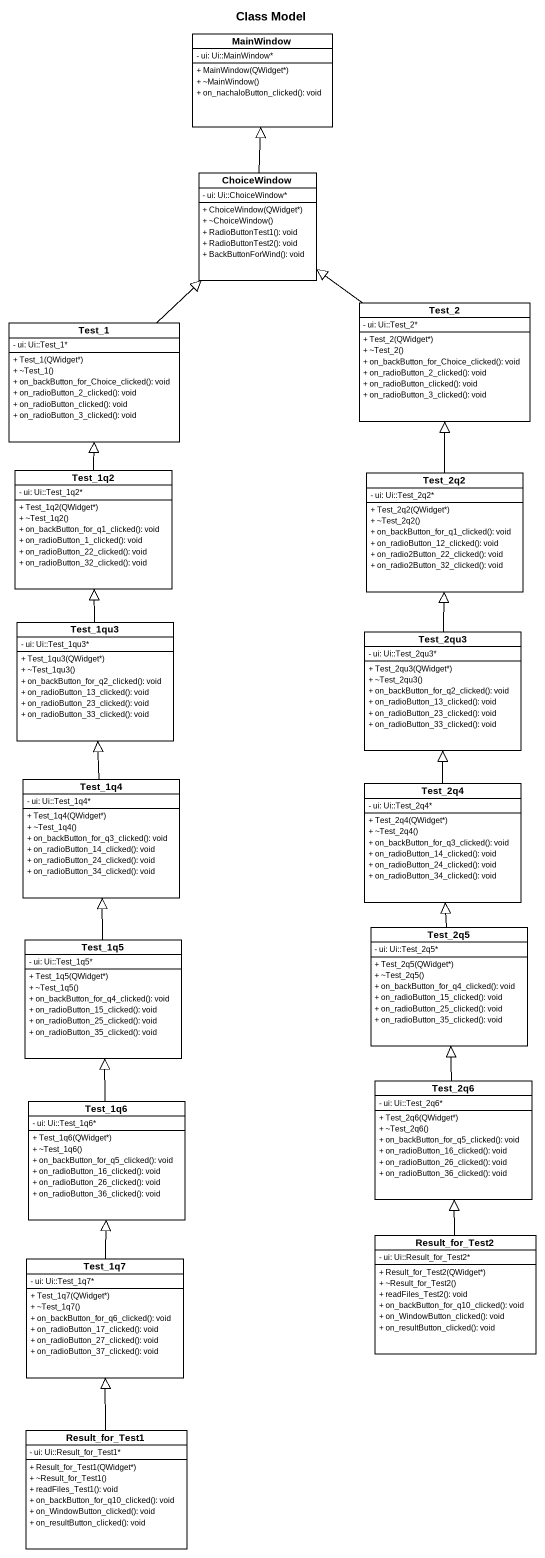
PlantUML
@startuml
title Class Model
hide circle
hide empty members
skinparam classAttributeIconSize 0
class MainWindow {
  - ui: Ui::MainWindow*
  + MainWindow(QWidget*)
  + ~MainWindow()
  + on_nachaloButton_clicked(): void
}
class ChoiceWindow {
  - ui: Ui::ChoiceWindow*
  + ChoiceWindow(QWidget*)
  + ~ChoiceWindow()
  + RadioButtonTest1(): void
  + RadioButtonTest2(): void
  + BackButtonForWind(): void
}
class Test_2 {
  - ui: Ui::Test_2*
  + Test_2(QWidget*)
  + ~Test_2()
  + on_backButton_for_Choice_clicked(): void
  + on_radioButton_2_clicked(): void
  + on_radioButton_clicked(): void
  + on_radioButton_3_clicked(): void
}
class Test_1 {
  - ui: Ui::Test_1*
  + Test_1(QWidget*)
  + ~Test_1()
  + on_backButton_for_Choice_clicked(): void
  + on_radioButton_2_clicked(): void
  + on_radioButton_clicked(): void
  + on_radioButton_3_clicked(): void
}
class Test_1q2 {
  - ui: Ui::Test_1q2*
  + Test_1q2(QWidget*)
  + ~Test_1q2()
  + on_backButton_for_q1_clicked(): void
  + on_radioButton_1_clicked(): void
  + on_radioButton_22_clicked(): void
  + on_radioButton_32_clicked(): void
}
class Test_2q2 {
  - ui: Ui::Test_2q2*
  + Test_2q2(QWidget*)
  + ~Test_2q2()
  + on_backButton_for_q1_clicked(): void
  + on_radioButton_12_clicked(): void
  + on_radio2Button_22_clicked(): void
  + on_radio2Button_32_clicked(): void
}
class Test_1qu3 {
  - ui: Ui::Test_1qu3*
  + Test_1qu3(QWidget*)
  + ~Test_1qu3()
  + on_backButton_for_q2_clicked(): void
  + on_radioButton_13_clicked(): void
  + on_radioButton_23_clicked(): void
  + on_radioButton_33_clicked(): void
}
class Test_2qu3 {
  - ui: Ui::Test_2qu3*
  + Test_2qu3(QWidget*)
  + ~Test_2qu3()
  + on_backButton_for_q2_clicked(): void
  + on_radioButton_13_clicked(): void
  + on_radioButton_23_clicked(): void
  + on_radioButton_33_clicked(): void
}
class Test_1q4 {
  - ui: Ui::Test_1q4*
  + Test_1q4(QWidget*)
  + ~Test_1q4()
  + on_backButton_for_q3_clicked(): void
  + on_radioButton_14_clicked(): void
  + on_radioButton_24_clicked(): void
  + on_radioButton_34_clicked(): void
}
class Test_2q4 {
  - ui: Ui::Test_2q4*
  + Test_2q4(QWidget*)
  + ~Test_2q4()
  + on_backButton_for_q3_clicked(): void
  + on_radioButton_14_clicked(): void
  + on_radioButton_24_clicked(): void
  + on_radioButton_34_clicked(): void
}
class Test_1q5 {
  - ui: Ui::Test_1q5*
  + Test_1q5(QWidget*)
  + ~Test_1q5()
  + on_backButton_for_q4_clicked(): void
  + on_radioButton_15_clicked(): void
  + on_radioButton_25_clicked(): void
  + on_radioButton_35_clicked(): void
}
class Test_2q5 {
  - ui: Ui::Test_2q5*
  + Test_2q5(QWidget*)
  + ~Test_2q5()
  + on_backButton_for_q4_clicked(): void
  + on_radioButton_15_clicked(): void
  + on_radioButton_25_clicked(): void
  + on_radioButton_35_clicked(): void
}
class Test_1q6 {
  - ui: Ui::Test_1q6*
  + Test_1q6(QWidget*)
  + ~Test_1q6()
  + on_backButton_for_q5_clicked(): void
  + on_radioButton_16_clicked(): void
  + on_radioButton_26_clicked(): void
  + on_radioButton_36_clicked(): void
}
class Test_2q6 {
  - ui: Ui::Test_2q6*
  + Test_2q6(QWidget*)
  + ~Test_2q6()
  + on_backButton_for_q5_clicked(): void
  + on_radioButton_16_clicked(): void
  + on_radioButton_26_clicked(): void
  + on_radioButton_36_clicked(): void
}
class Test_1q7 {
  - ui: Ui::Test_1q7*
  + Test_1q7(QWidget*)
  + ~Test_1q7()
  + on_backButton_for_q6_clicked(): void
  + on_radioButton_17_clicked(): void
  + on_radioButton_27_clicked(): void
  + on_radioButton_37_clicked(): void
}
class Result_for_Test2 {
  - ui: Ui::Result_for_Test2*
  + Result_for_Test2(QWidget*)
  + ~Result_for_Test2()
  + readFiles_Test2(): void
  + on_backButton_for_q10_clicked(): void
  + on_WindowButton_clicked(): void
  + on_resultButton_clicked(): void
}
class Result_for_Test1 {
  - ui: Ui::Result_for_Test1*
  + Result_for_Test1(QWidget*)
  + ~Result_for_Test1()
  + readFiles_Test1(): void
  + on_backButton_for_q10_clicked(): void
  + on_WindowButton_clicked(): void
  + on_resultButton_clicked(): void
}
ChoiceWindow -up-|> MainWindow
Test_2 -up-|> ChoiceWindow
Test_1 -up-|> ChoiceWindow
Test_1q2 -up-|> Test_1
Test_2q2 -up-|> Test_2
Test_1qu3 -up-|> Test_1q2
Test_2qu3 -up-|> Test_2q2
Test_1q4 -up-|> Test_1qu3
Test_2q4 -up-|> Test_2qu3
Test_1q5 -up-|> Test_1q4
Test_2q5 -up-|> Test_2q4
Test_1q6 -up-|> Test_1q5
Test_2q6 -up-|> Test_2q5
Test_1q7 -up-|> Test_1q6
Result_for_Test2 -up-|> Test_2q6
Result_for_Test1 -up-|> Test_1q7
@enduml
